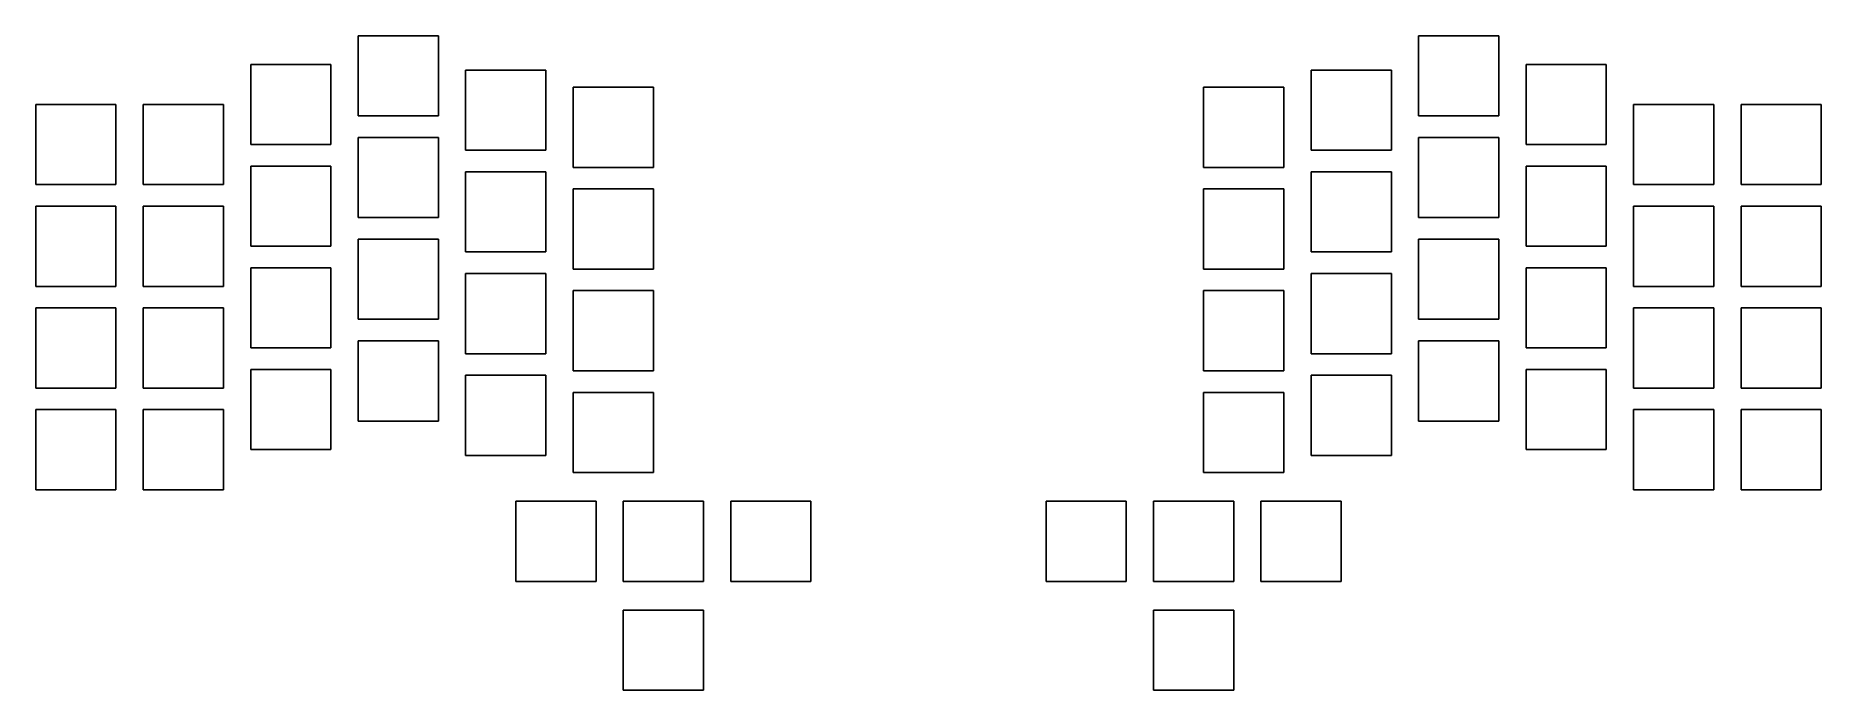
# Model space of a CAD drawing. Header units: millimetres. Extents: x 93 to 404, y -192 to -78.
import ezdxf

# ---------------------------------------------------------------- set-up
doc = ezdxf.new("R2010")
doc.units = ezdxf.units.MM

msp = doc.modelspace()

# ---------------------------------------------------------------- linework, layer by layer
for p, q in [((163.25, -77.75), (149.25, -77.75)), ((149.25, -77.75), (149.25, -91.75)), ((163.25, -91.75), (163.25, -77.75)), ((348.25, -77.75), (334.25, -77.75)), ((334.25, -77.75), (334.25, -91.75)), ((348.25, -91.75), (348.25, -77.75)), ((144.5, -82.75), (130.5, -82.75)), ((130.5, -82.75), (130.5, -96.75)), ((144.5, -96.75), (144.5, -82.75)), ((182, -83.75), (168, -83.75)), ((168, -83.75), (168, -97.75)), ((182, -97.75), (182, -83.75)), ((329.5, -83.75), (315.5, -83.75)), ((315.5, -83.75), (315.5, -97.75)), ((329.5, -97.75), (329.5, -83.75)), ((367, -82.75), (353, -82.75)), ((353, -82.75), (353, -96.75)), ((367, -96.75), (367, -82.75)), ((200.75, -86.75), (186.75, -86.75)), ((186.75, -86.75), (186.75, -100.75)), ((200.75, -100.75), (200.75, -86.75)), ((310.75, -86.75), (296.75, -86.75)), ((296.75, -86.75), (296.75, -100.75)), ((310.75, -100.75), (310.75, -86.75)), ((107, -89.75), (93, -89.75)), ((93, -89.75), (93, -103.75)), ((107, -103.75), (107, -89.75)), ((125.75, -89.75), (111.75, -89.75)), ((111.75, -89.75), (111.75, -103.75)), ((125.75, -103.75), (125.75, -89.75)), ((385.75, -89.75), (371.75, -89.75)), ((371.75, -89.75), (371.75, -103.75)), ((385.75, -103.75), (385.75, -89.75)), ((404.5, -89.75), (390.5, -89.75)), ((390.5, -89.75), (390.5, -103.75)), ((404.5, -103.75), (404.5, -89.75)), ((149.25, -91.75), (163.25, -91.75)), ((334.25, -91.75), (348.25, -91.75)), ((163.25, -95.5), (149.25, -95.5)), ((149.25, -95.5), (149.25, -109.5)), ((163.25, -109.5), (163.25, -95.5)), ((348.25, -95.5), (334.25, -95.5)), ((334.25, -95.5), (334.25, -109.5)), ((348.25, -109.5), (348.25, -95.5)), ((130.5, -96.75), (144.5, -96.75)), ((168, -97.75), (182, -97.75)), ((315.5, -97.75), (329.5, -97.75)), ((353, -96.75), (367, -96.75)), ((144.5, -100.5), (130.5, -100.5)), ((130.5, -100.5), (130.5, -114.5)), ((144.5, -114.5), (144.5, -100.5)), ((182, -101.5), (168, -101.5)), ((168, -101.5), (168, -115.5)), ((182, -115.5), (182, -101.5)), ((186.75, -100.75), (200.75, -100.75)), ((296.75, -100.75), (310.75, -100.75)), ((329.5, -101.5), (315.5, -101.5)), ((315.5, -101.5), (315.5, -115.5)), ((329.5, -115.5), (329.5, -101.5)), ((367, -100.5), (353, -100.5)), ((353, -100.5), (353, -114.5)), ((367, -114.5), (367, -100.5)), ((93, -103.75), (107, -103.75)), ((111.75, -103.75), (125.75, -103.75)), ((200.75, -104.5), (186.75, -104.5)), ((186.75, -104.5), (186.75, -118.5)), ((200.75, -118.5), (200.75, -104.5)), ((310.75, -104.5), (296.75, -104.5)), ((296.75, -104.5), (296.75, -118.5)), ((310.75, -118.5), (310.75, -104.5)), ((371.75, -103.75), (385.75, -103.75)), ((390.5, -103.75), (404.5, -103.75)), ((107, -107.5), (93, -107.5)), ((93, -107.5), (93, -121.5)), ((107, -121.5), (107, -107.5)), ((125.75, -107.5), (111.75, -107.5)), ((111.75, -107.5), (111.75, -121.5)), ((125.75, -121.5), (125.75, -107.5)), ((385.75, -107.5), (371.75, -107.5)), ((371.75, -107.5), (371.75, -121.5)), ((385.75, -121.5), (385.75, -107.5)), ((404.5, -107.5), (390.5, -107.5)), ((390.5, -107.5), (390.5, -121.5)), ((404.5, -121.5), (404.5, -107.5)), ((149.25, -109.5), (163.25, -109.5)), ((334.25, -109.5), (348.25, -109.5)), ((130.5, -114.5), (144.5, -114.5)), ((163.25, -113.25), (149.25, -113.25)), ((149.25, -113.25), (149.25, -127.25)), ((163.25, -127.25), (163.25, -113.25)), ((348.25, -113.25), (334.25, -113.25)), ((334.25, -113.25), (334.25, -127.25)), ((348.25, -127.25), (348.25, -113.25)), ((353, -114.5), (367, -114.5)), ((144.5, -118.25), (130.5, -118.25)), ((130.5, -118.25), (130.5, -132.25)), ((144.5, -132.25), (144.5, -118.25)), ((168, -115.5), (182, -115.5)), ((315.5, -115.5), (329.5, -115.5)), ((367, -118.25), (353, -118.25)), ((353, -118.25), (353, -132.25)), ((367, -132.25), (367, -118.25)), ((182, -119.25), (168, -119.25)), ((168, -119.25), (168, -133.25)), ((182, -133.25), (182, -119.25)), ((186.75, -118.5), (200.75, -118.5)), ((296.75, -118.5), (310.75, -118.5)), ((329.5, -119.25), (315.5, -119.25)), ((315.5, -119.25), (315.5, -133.25)), ((329.5, -133.25), (329.5, -119.25)), ((93, -121.5), (107, -121.5)), ((111.75, -121.5), (125.75, -121.5)), ((200.75, -122.25), (186.75, -122.25)), ((186.75, -122.25), (186.75, -136.25)), ((200.75, -136.25), (200.75, -122.25)), ((310.75, -122.25), (296.75, -122.25)), ((296.75, -122.25), (296.75, -136.25)), ((310.75, -136.25), (310.75, -122.25)), ((371.75, -121.5), (385.75, -121.5)), ((390.5, -121.5), (404.5, -121.5)), ((107, -125.25), (93, -125.25)), ((93, -125.25), (93, -139.25)), ((107, -139.25), (107, -125.25)), ((125.75, -125.25), (111.75, -125.25)), ((111.75, -125.25), (111.75, -139.25)), ((125.75, -139.25), (125.75, -125.25)), ((149.25, -127.25), (163.25, -127.25)), ((334.25, -127.25), (348.25, -127.25)), ((385.75, -125.25), (371.75, -125.25)), ((371.75, -125.25), (371.75, -139.25)), ((385.75, -139.25), (385.75, -125.25)), ((404.5, -125.25), (390.5, -125.25)), ((390.5, -125.25), (390.5, -139.25)), ((404.5, -139.25), (404.5, -125.25)), ((130.5, -132.25), (144.5, -132.25)), ((163.25, -131), (149.25, -131)), ((149.25, -131), (149.25, -145)), ((163.25, -145), (163.25, -131)), ((168, -133.25), (182, -133.25)), ((315.5, -133.25), (329.5, -133.25)), ((348.25, -131), (334.25, -131)), ((334.25, -131), (334.25, -145)), ((348.25, -145), (348.25, -131)), ((353, -132.25), (367, -132.25)), ((144.5, -136), (130.5, -136)), ((130.5, -136), (130.5, -150)), ((144.5, -150), (144.5, -136)), ((182, -137), (168, -137)), ((168, -137), (168, -151)), ((182, -151), (182, -137)), ((186.75, -136.25), (200.75, -136.25)), ((296.75, -136.25), (310.75, -136.25)), ((329.5, -137), (315.5, -137)), ((315.5, -137), (315.5, -151)), ((329.5, -151), (329.5, -137)), ((367, -136), (353, -136)), ((353, -136), (353, -150)), ((367, -150), (367, -136)), ((93, -139.25), (107, -139.25)), ((111.75, -139.25), (125.75, -139.25)), ((200.75, -140), (186.75, -140)), ((186.75, -140), (186.75, -154)), ((200.75, -154), (200.75, -140)), ((310.75, -140), (296.75, -140)), ((296.75, -140), (296.75, -154)), ((310.75, -154), (310.75, -140)), ((371.75, -139.25), (385.75, -139.25)), ((390.5, -139.25), (404.5, -139.25)), ((107, -143), (93, -143)), ((93, -143), (93, -157)), ((107, -157), (107, -143)), ((125.75, -143), (111.75, -143)), ((111.75, -143), (111.75, -157)), ((125.75, -157), (125.75, -143)), ((385.75, -143), (371.75, -143)), ((371.75, -143), (371.75, -157)), ((385.75, -157), (385.75, -143)), ((404.5, -143), (390.5, -143)), ((390.5, -143), (390.5, -157)), ((404.5, -157), (404.5, -143)), ((149.25, -145), (163.25, -145)), ((334.25, -145), (348.25, -145)), ((130.5, -150), (144.5, -150)), ((168, -151), (182, -151)), ((315.5, -151), (329.5, -151)), ((353, -150), (367, -150)), ((186.75, -154), (200.75, -154)), ((296.75, -154), (310.75, -154)), ((93, -157), (107, -157)), ((111.75, -157), (125.75, -157)), ((371.75, -157), (385.75, -157)), ((390.5, -157), (404.5, -157)), ((190.75, -159), (176.75, -159)), ((176.75, -159), (176.75, -173)), ((190.75, -173), (190.75, -159)), ((209.5, -159), (195.5, -159)), ((195.5, -159), (195.5, -173)), ((209.5, -173), (209.5, -159)), ((228.25, -159), (214.25, -159)), ((214.25, -159), (214.25, -173)), ((228.25, -173), (228.25, -159)), ((283.25, -159), (269.25, -159)), ((269.25, -159), (269.25, -173)), ((283.25, -173), (283.25, -159)), ((302, -159), (288, -159)), ((288, -159), (288, -173)), ((302, -173), (302, -159)), ((320.75, -159), (306.75, -159)), ((306.75, -159), (306.75, -173)), ((320.75, -173), (320.75, -159)), ((176.75, -173), (190.75, -173)), ((195.5, -173), (209.5, -173)), ((214.25, -173), (228.25, -173)), ((269.25, -173), (283.25, -173)), ((288, -173), (302, -173)), ((306.75, -173), (320.75, -173)), ((209.5, -178), (195.5, -178)), ((195.5, -178), (195.5, -192)), ((209.5, -192), (209.5, -178)), ((302, -178), (288, -178)), ((288, -178), (288, -192)), ((302, -192), (302, -178)), ((195.5, -192), (209.5, -192)), ((288, -192), (302, -192))]:
    msp.add_line(p, q)

doc.saveas('drawing.dxf')
